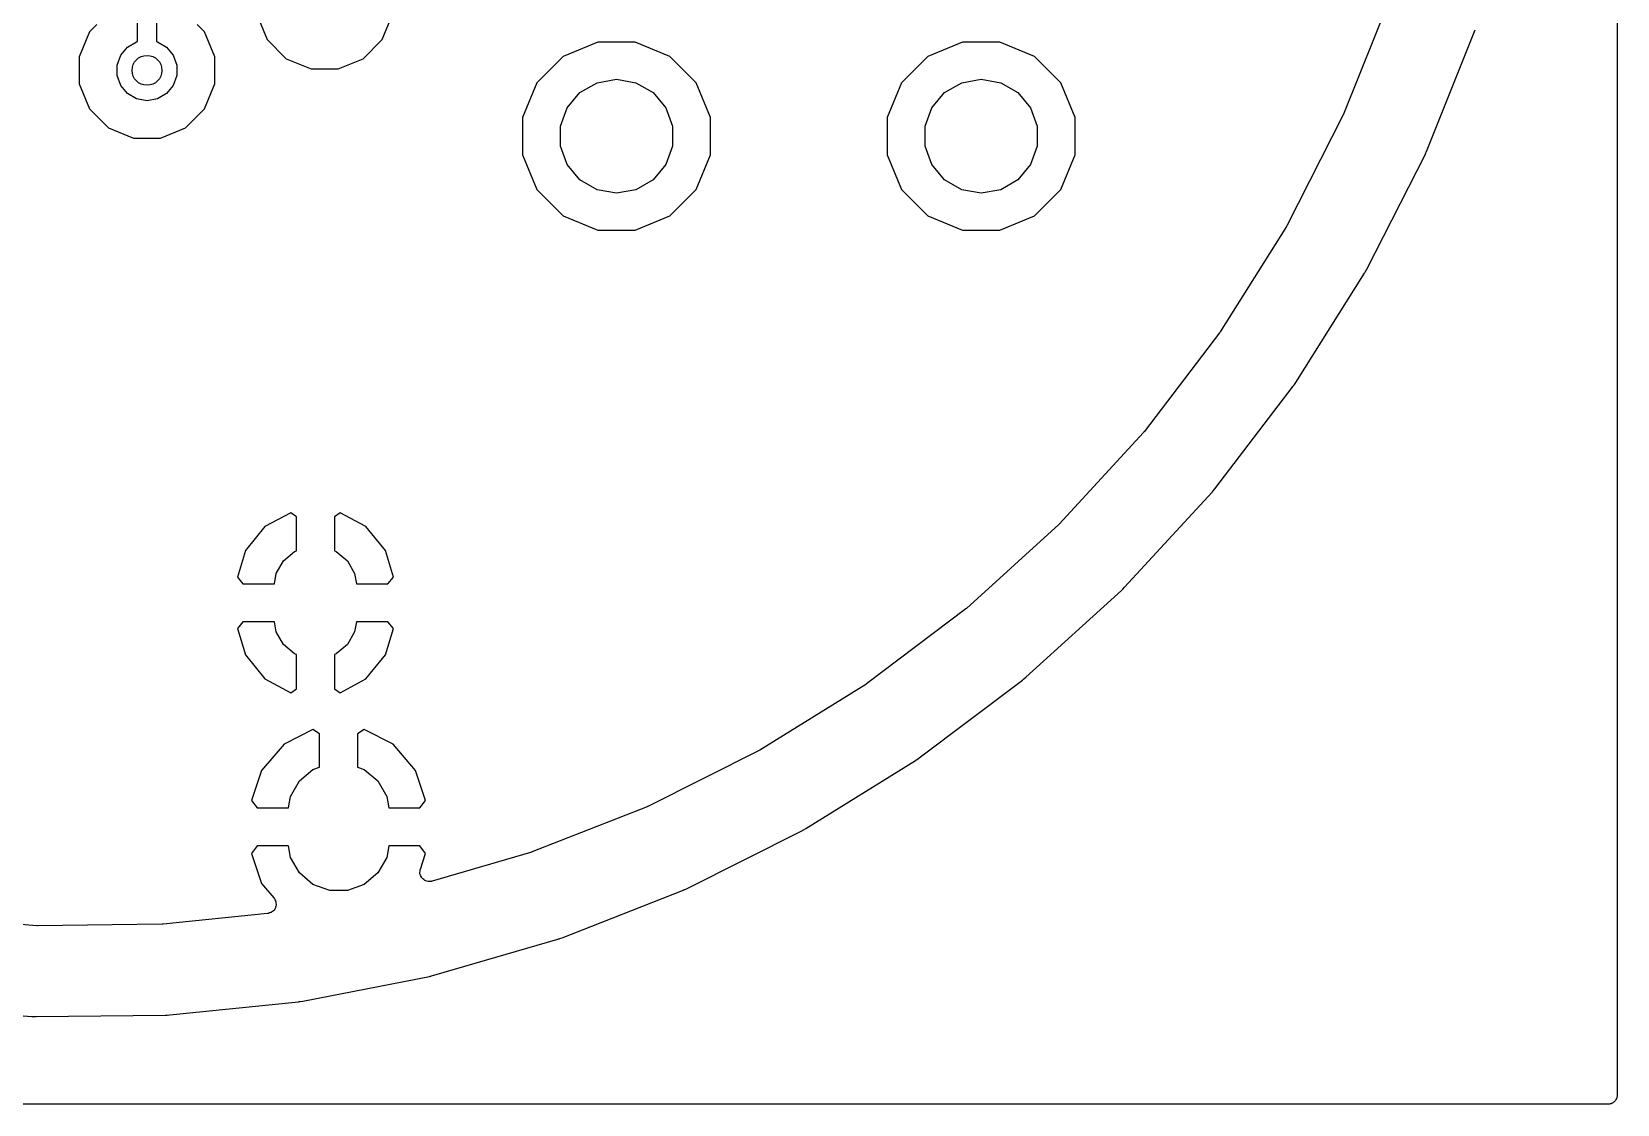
# Model space of a CAD drawing. Extents: x 10 to 287, y -200 to -10.
# Drawn here: x 141.86 to 163.07, y -136.4 to -122.05 of the extents above; entities that cross this region are included whole.
import ezdxf

# ---------------------------------------------------------------- set-up
doc = ezdxf.new("R2010")
doc.units = 0
doc.header["$MEASUREMENT"] = 0
doc.layers.add('BLACK', color=7, linetype='CONTINUOUS')

msp = doc.modelspace()

# ---------------------------------------------------------------- linework, layer by layer
at = {"layer": 'BLACK', "linetype": 'CONTINUOUS'}
for p, q in [((163.068, -79.375), (163.068, -136.271)), ((143.273, -122.179), (143.273, -113.058)), ((143.523, -113.104), (143.523, -122.179)), ((160.025, -121.601), (159.407, -123.148)), ((142.728, -121.949), (142.628, -122.049)), ((144.168, -122.049), (144.068, -121.949)), ((144.866, -121.818), (145.005, -122.152)), ((146.544, -122.152), (146.682, -121.818)), ((142.628, -122.049), (142.49, -122.382)), ((143.137, -122.252), (143.259, -122.181)), ((143.259, -122.181), (143.273, -122.179)), ((143.523, -122.179), (143.537, -122.181)), ((143.537, -122.181), (143.659, -122.252)), ((144.306, -122.382), (144.168, -122.049)), ((145.005, -122.152), (145.26, -122.407)), ((146.289, -122.407), (146.544, -122.152)), ((160.525, -123.628), (161.165, -122.023)), ((142.49, -122.382), (142.49, -122.744)), ((142.998, -122.492), (143.046, -122.36)), ((143.046, -122.36), (143.137, -122.252)), ((143.659, -122.252), (143.75, -122.36)), ((143.75, -122.36), (143.798, -122.492)), ((144.306, -122.744), (144.306, -122.382)), ((148.966, -122.378), (148.613, -122.731)), ((149.429, -122.186), (148.966, -122.378)), ((149.929, -122.186), (149.429, -122.186)), ((150.392, -122.378), (149.929, -122.186)), ((150.745, -122.731), (150.392, -122.378)), ((153.846, -122.378), (153.493, -122.731)), ((154.309, -122.186), (153.846, -122.378)), ((154.809, -122.186), (154.309, -122.186)), ((155.272, -122.378), (154.809, -122.186)), ((155.625, -122.731), (155.272, -122.378)), ((142.998, -122.633), (142.998, -122.492)), ((143.798, -122.492), (143.798, -122.633)), ((145.26, -122.407), (145.594, -122.545)), ((145.594, -122.545), (145.955, -122.545)), ((145.955, -122.545), (146.289, -122.407)), ((142.49, -122.744), (142.628, -123.077)), ((143.046, -122.766), (142.998, -122.633)), ((143.137, -122.874), (143.046, -122.766)), ((143.75, -122.766), (143.659, -122.874)), ((143.798, -122.633), (143.75, -122.766)), ((144.168, -123.077), (144.306, -122.744)), ((148.613, -122.731), (148.421, -123.194)), ((149.189, -122.861), (149.419, -122.728)), ((149.419, -122.728), (149.679, -122.682)), ((149.679, -122.682), (149.939, -122.728)), ((149.939, -122.728), (150.169, -122.861)), ((150.937, -123.194), (150.745, -122.731)), ((153.493, -122.731), (153.301, -123.194)), ((154.069, -122.861), (154.299, -122.728)), ((154.299, -122.728), (154.559, -122.682)), ((154.559, -122.682), (154.819, -122.728)), ((154.819, -122.728), (155.049, -122.861)), ((155.817, -123.194), (155.625, -122.731)), ((143.259, -122.945), (143.137, -122.874)), ((143.398, -122.969), (143.259, -122.945)), ((143.537, -122.945), (143.398, -122.969)), ((143.659, -122.874), (143.537, -122.945)), ((149.019, -123.063), (149.189, -122.861)), ((150.169, -122.861), (150.339, -123.063)), ((153.899, -123.063), (154.069, -122.861)), ((155.049, -122.861), (155.219, -123.063)), ((142.628, -123.077), (142.883, -123.333)), ((143.912, -123.333), (144.166, -123.079)), ((144.166, -123.079), (144.168, -123.077)), ((144.166, -123.079), (144.166, -123.079)), ((148.421, -123.194), (148.421, -123.694)), ((148.929, -123.312), (149.019, -123.063)), ((150.339, -123.063), (150.429, -123.312)), ((150.937, -123.694), (150.937, -123.194)), ((153.301, -123.194), (153.301, -123.694)), ((153.809, -123.312), (153.899, -123.063)), ((155.219, -123.063), (155.309, -123.312)), ((155.817, -123.694), (155.817, -123.194)), ((159.402, -123.159), (158.647, -124.644)), ((159.404, -123.153), (159.402, -123.159)), ((159.407, -123.148), (159.404, -123.153)), ((142.883, -123.333), (143.217, -123.471)), ((143.578, -123.471), (143.912, -123.333)), ((148.929, -123.576), (148.929, -123.312)), ((150.429, -123.312), (150.429, -123.576)), ((153.809, -123.576), (153.809, -123.312)), ((155.309, -123.312), (155.309, -123.576)), ((143.217, -123.471), (143.578, -123.471)), ((149.019, -123.825), (148.929, -123.576)), ((150.429, -123.576), (150.339, -123.825)), ((153.899, -123.825), (153.809, -123.576)), ((155.309, -123.576), (155.219, -123.825)), ((160.506, -123.671), (160.507, -123.667)), ((160.507, -123.667), (160.511, -123.66)), ((160.511, -123.66), (160.525, -123.628)), ((148.421, -123.694), (148.613, -124.157)), ((149.189, -124.027), (149.019, -123.825)), ((150.339, -123.825), (150.169, -124.027)), ((150.745, -124.157), (150.937, -123.694)), ((153.301, -123.694), (153.493, -124.157)), ((154.069, -124.027), (153.899, -123.825)), ((155.219, -123.825), (155.049, -124.027)), ((155.625, -124.157), (155.817, -123.694)), ((159.717, -125.223), (160.5, -123.683)), ((160.5, -123.683), (160.504, -123.674)), ((160.504, -123.674), (160.506, -123.671)), ((149.419, -124.16), (149.189, -124.027)), ((150.169, -124.027), (149.939, -124.16)), ((154.299, -124.16), (154.069, -124.027)), ((155.049, -124.027), (154.819, -124.16)), ((148.613, -124.157), (148.966, -124.51)), ((149.679, -124.206), (149.419, -124.16)), ((149.939, -124.16), (149.679, -124.206)), ((150.392, -124.51), (150.745, -124.157)), ((153.493, -124.157), (153.846, -124.51)), ((154.559, -124.206), (154.299, -124.16)), ((154.819, -124.16), (154.559, -124.206)), ((155.272, -124.51), (155.625, -124.157)), ((148.966, -124.51), (149.429, -124.702)), ((149.929, -124.702), (150.392, -124.51)), ((153.846, -124.51), (154.309, -124.702)), ((154.809, -124.702), (155.272, -124.51)), ((149.429, -124.702), (149.929, -124.702)), ((154.309, -124.702), (154.809, -124.702)), ((158.642, -124.654), (157.755, -126.064)), ((158.644, -124.648), (158.642, -124.654)), ((158.647, -124.644), (158.644, -124.648)), ((158.767, -126.738), (159.687, -125.275)), ((159.687, -125.275), (159.692, -125.266)), ((159.692, -125.266), (159.694, -125.264)), ((159.694, -125.264), (159.696, -125.26)), ((159.696, -125.26), (159.7, -125.253)), ((159.7, -125.253), (159.717, -125.223)), ((157.748, -126.074), (156.737, -127.398)), ((157.751, -126.069), (157.748, -126.074)), ((157.755, -126.064), (157.751, -126.069)), ((157.685, -128.161), (158.733, -126.787)), ((158.733, -126.787), (158.739, -126.779)), ((158.739, -126.779), (158.742, -126.777)), ((158.742, -126.777), (158.743, -126.773)), ((158.743, -126.773), (158.748, -126.767)), ((158.748, -126.767), (158.767, -126.738)), ((156.73, -127.407), (155.603, -128.634)), ((156.733, -127.402), (156.73, -127.407)), ((156.737, -127.398), (156.733, -127.402)), ((156.477, -129.48), (157.646, -128.207)), ((157.646, -128.207), (157.653, -128.199)), ((157.653, -128.199), (157.655, -128.197)), ((157.655, -128.197), (157.657, -128.194)), ((157.657, -128.194), (157.663, -128.188)), ((157.663, -128.188), (157.685, -128.161)), ((145.32, -128.483), (144.976, -128.668)), ((145.397, -128.536), (145.32, -128.483)), ((145.397, -128.994), (145.397, -128.536)), ((145.982, -128.483), (145.905, -128.536)), ((145.905, -128.536), (145.905, -128.994)), ((146.326, -128.668), (145.982, -128.483)), ((144.976, -128.668), (144.714, -128.989)), ((146.588, -128.989), (146.326, -128.668)), ((155.595, -128.642), (154.362, -129.762)), ((155.598, -128.638), (155.595, -128.642)), ((155.603, -128.634), (155.598, -128.638)), ((144.714, -128.989), (144.607, -129.344)), ((145.126, -129.296), (145.223, -129.128)), ((145.223, -129.128), (145.372, -129.003)), ((145.372, -129.003), (145.397, -128.994)), ((145.905, -128.994), (145.93, -129.003)), ((145.93, -129.003), (146.079, -129.128)), ((146.079, -129.128), (146.176, -129.296)), ((146.695, -129.344), (146.588, -128.989)), ((144.607, -129.344), (144.68, -129.433)), ((145.102, -129.433), (145.126, -129.296)), ((146.176, -129.296), (146.2, -129.433)), ((146.622, -129.433), (146.695, -129.344)), ((144.68, -129.433), (145.102, -129.433)), ((146.2, -129.433), (146.622, -129.433)), ((155.156, -130.684), (156.435, -129.522)), ((156.435, -129.522), (156.442, -129.515)), ((156.442, -129.515), (156.445, -129.513)), ((156.445, -129.513), (156.447, -129.51)), ((156.447, -129.51), (156.453, -129.505)), ((156.453, -129.505), (156.477, -129.48)), ((154.353, -129.77), (153.023, -130.774)), ((154.357, -129.766), (154.353, -129.77)), ((154.362, -129.762), (154.357, -129.766)), ((144.68, -129.941), (144.607, -130.03)), ((144.607, -130.03), (144.714, -130.385)), ((145.102, -129.941), (144.68, -129.941)), ((145.126, -130.078), (145.102, -129.941)), ((146.2, -129.941), (146.176, -130.078)), ((146.622, -129.941), (146.2, -129.941)), ((146.588, -130.385), (146.695, -130.03)), ((146.695, -130.03), (146.622, -129.941)), ((145.223, -130.246), (145.126, -130.078)), ((146.176, -130.078), (146.079, -130.246)), ((144.714, -130.385), (144.976, -130.706)), ((145.372, -130.371), (145.223, -130.246)), ((145.397, -130.38), (145.372, -130.371)), ((145.397, -130.838), (145.397, -130.38)), ((145.93, -130.371), (145.905, -130.38)), ((145.905, -130.38), (145.905, -130.838)), ((146.079, -130.246), (145.93, -130.371)), ((146.326, -130.706), (146.588, -130.385)), ((144.976, -130.706), (145.32, -130.891)), ((145.32, -130.891), (145.397, -130.838)), ((145.905, -130.838), (145.982, -130.891)), ((145.982, -130.891), (146.326, -130.706)), ((153.013, -130.78), (151.598, -131.659)), ((153.018, -130.776), (153.013, -130.78)), ((153.023, -130.774), (153.018, -130.776)), ((153.73, -131.763), (155.11, -130.722)), ((155.11, -130.722), (155.117, -130.716)), ((155.117, -130.716), (155.12, -130.714)), ((155.12, -130.714), (155.123, -130.711)), ((155.123, -130.711), (155.129, -130.706)), ((155.129, -130.706), (155.156, -130.684)), ((145.618, -131.385), (145.231, -131.58)), ((145.707, -131.439), (145.618, -131.385)), ((145.707, -131.886), (145.707, -131.439)), ((146.304, -131.385), (146.215, -131.439)), ((146.215, -131.439), (146.215, -131.886)), ((146.691, -131.58), (146.304, -131.385)), ((145.231, -131.58), (144.93, -131.931)), ((146.992, -131.931), (146.691, -131.58)), ((151.588, -131.665), (150.099, -132.412)), ((151.593, -131.661), (151.588, -131.665)), ((151.598, -131.659), (151.593, -131.661)), ((144.93, -131.931), (144.798, -132.332)), ((145.436, -132.071), (145.618, -131.918)), ((145.618, -131.918), (145.707, -131.886)), ((146.215, -131.886), (146.304, -131.918)), ((146.304, -131.918), (146.486, -132.071)), ((147.124, -132.332), (146.992, -131.931)), ((152.213, -132.709), (153.681, -131.797)), ((153.681, -131.797), (153.689, -131.791)), ((153.689, -131.791), (153.692, -131.79)), ((153.692, -131.79), (153.695, -131.787)), ((153.695, -131.787), (153.702, -131.783)), ((153.702, -131.783), (153.73, -131.763)), ((145.317, -132.278), (145.436, -132.071)), ((146.486, -132.071), (146.605, -132.278)), ((144.798, -132.332), (144.872, -132.433)), ((145.29, -132.433), (145.317, -132.278)), ((146.605, -132.278), (146.632, -132.433)), ((147.05, -132.433), (147.124, -132.332)), ((144.872, -132.433), (145.29, -132.433)), ((146.632, -132.433), (147.05, -132.433)), ((150.088, -132.417), (148.537, -133.026)), ((150.093, -132.414), (150.088, -132.417)), ((150.099, -132.412), (150.093, -132.414)), ((150.616, -133.513), (152.16, -132.738)), ((152.16, -132.738), (152.169, -132.733)), ((152.169, -132.733), (152.173, -132.732)), ((152.173, -132.732), (152.175, -132.73)), ((152.175, -132.73), (152.183, -132.726)), ((152.183, -132.726), (152.213, -132.709)), ((144.872, -132.941), (144.798, -133.042)), ((145.29, -132.941), (144.872, -132.941)), ((145.317, -133.096), (145.29, -132.941)), ((146.632, -132.941), (146.605, -133.096)), ((147.05, -132.941), (146.632, -132.941)), ((147.124, -133.042), (147.05, -132.941)), ((144.798, -133.042), (144.93, -133.443)), ((145.436, -133.303), (145.317, -133.096)), ((146.605, -133.096), (146.486, -133.303)), ((147.055, -133.251), (147.124, -133.042)), ((148.527, -133.029), (147.211, -133.413)), ((148.532, -133.027), (148.527, -133.029)), ((148.537, -133.026), (148.532, -133.027)), ((145.618, -133.456), (145.436, -133.303)), ((146.486, -133.303), (146.304, -133.456)), ((147.049, -133.295), (147.051, -133.278)), ((147.05, -133.3), (147.049, -133.295)), ((147.05, -133.305), (147.05, -133.3)), ((147.054, -133.321), (147.05, -133.305)), ((147.051, -133.278), (147.053, -133.261)), ((147.053, -133.261), (147.054, -133.256)), ((147.054, -133.256), (147.055, -133.251)), ((147.058, -133.338), (147.054, -133.321)), ((147.061, -133.342), (147.058, -133.338)), ((147.062, -133.347), (147.061, -133.342)), ((147.072, -133.361), (147.062, -133.347)), ((147.081, -133.375), (147.072, -133.361)), ((147.085, -133.378), (147.081, -133.375)), ((147.088, -133.382), (147.085, -133.378)), ((147.102, -133.392), (147.088, -133.382)), ((147.116, -133.403), (147.102, -133.392)), ((147.121, -133.404), (147.116, -133.403)), ((147.125, -133.407), (147.121, -133.404)), ((147.141, -133.411), (147.125, -133.407)), ((147.158, -133.416), (147.141, -133.411)), ((147.163, -133.416), (147.158, -133.416)), ((147.168, -133.417), (147.163, -133.416)), ((147.185, -133.416), (147.168, -133.417)), ((147.202, -133.415), (147.185, -133.416)), ((147.207, -133.413), (147.202, -133.415)), ((147.211, -133.413), (147.207, -133.413)), ((144.93, -133.443), (145.096, -133.636)), ((145.096, -133.636), (145.098, -133.641)), ((145.842, -133.537), (145.618, -133.456)), ((146.08, -133.537), (145.842, -133.537)), ((146.304, -133.456), (146.08, -133.537)), ((148.953, -134.169), (150.561, -133.537)), ((150.561, -133.537), (150.57, -133.533)), ((150.57, -133.533), (150.574, -133.532)), ((150.574, -133.532), (150.577, -133.53)), ((150.577, -133.53), (150.584, -133.528)), ((150.584, -133.528), (150.616, -133.513)), ((145.012, -133.845), (143.612, -133.989)), ((145.017, -133.844), (145.012, -133.845)), ((145.023, -133.844), (145.017, -133.844)), ((145.038, -133.838), (145.023, -133.844)), ((145.055, -133.833), (145.038, -133.838)), ((145.059, -133.83), (145.055, -133.833)), ((145.064, -133.828), (145.059, -133.83)), ((145.077, -133.817), (145.064, -133.828)), ((145.09, -133.808), (145.077, -133.817)), ((145.093, -133.803), (145.09, -133.808)), ((145.098, -133.8), (145.093, -133.803)), ((145.098, -133.641), (145.102, -133.645)), ((145.106, -133.785), (145.098, -133.8)), ((145.102, -133.645), (145.11, -133.66)), ((145.115, -133.771), (145.106, -133.785)), ((145.11, -133.66), (145.118, -133.674)), ((145.116, -133.766), (145.115, -133.771)), ((145.119, -133.761), (145.116, -133.766)), ((145.118, -133.674), (145.119, -133.68)), ((145.119, -133.68), (145.121, -133.684)), ((145.122, -133.745), (145.119, -133.761)), ((145.121, -133.684), (145.123, -133.701)), ((145.126, -133.728), (145.122, -133.745)), ((145.123, -133.701), (145.126, -133.718)), ((145.126, -133.718), (145.125, -133.723)), ((145.125, -133.723), (145.126, -133.728)), ((141.923, -134.008), (141.352, -133.962)), ((141.928, -134.007), (141.923, -134.008)), ((141.934, -134.008), (141.928, -134.007)), ((143.6, -133.989), (141.934, -134.008)), ((143.606, -133.988), (143.6, -133.989)), ((143.612, -133.989), (143.606, -133.988)), ((147.237, -134.672), (148.896, -134.188)), ((148.896, -134.188), (148.905, -134.185)), ((148.905, -134.185), (148.909, -134.185)), ((148.909, -134.185), (148.912, -134.183)), ((148.912, -134.183), (148.92, -134.181)), ((148.92, -134.181), (148.953, -134.169)), ((145.482, -135.017), (147.179, -134.686)), ((147.179, -134.686), (147.188, -134.684)), ((147.188, -134.684), (147.192, -134.683)), ((147.192, -134.683), (147.195, -134.682)), ((147.195, -134.682), (147.203, -134.681)), ((147.203, -134.681), (147.237, -134.672)), ((140.134, -135.085), (141.856, -135.222)), ((143.704, -135.202), (145.423, -135.026)), ((145.423, -135.026), (145.433, -135.024)), ((145.433, -135.024), (145.437, -135.024)), ((145.437, -135.024), (145.44, -135.023)), ((145.44, -135.023), (145.448, -135.023)), ((145.448, -135.023), (145.482, -135.017)), ((141.856, -135.222), (141.866, -135.223)), ((141.866, -135.223), (141.87, -135.223)), ((141.87, -135.223), (141.873, -135.223)), ((141.873, -135.223), (141.882, -135.224)), ((141.882, -135.224), (141.916, -135.224)), ((141.916, -135.224), (143.644, -135.205)), ((143.644, -135.205), (143.654, -135.204)), ((143.654, -135.204), (143.658, -135.205)), ((143.658, -135.205), (143.661, -135.204)), ((143.661, -135.204), (143.669, -135.204)), ((143.669, -135.204), (143.704, -135.202)), ((162.952, -136.396), (162.941, -136.398)), ((162.963, -136.396), (162.952, -136.396)), ((162.973, -136.392), (162.963, -136.396)), ((162.984, -136.39), (162.973, -136.392)), ((162.994, -136.385), (162.984, -136.39)), ((163.004, -136.381), (162.994, -136.385)), ((163.013, -136.374), (163.004, -136.381)), ((163.023, -136.368), (163.013, -136.374)), ((163.03, -136.36), (163.023, -136.368)), ((163.038, -136.353), (163.03, -136.36)), ((163.044, -136.343), (163.038, -136.353)), ((163.051, -136.334), (163.044, -136.343)), ((163.055, -136.324), (163.051, -136.334)), ((163.06, -136.314), (163.055, -136.324)), ((163.062, -136.303), (163.06, -136.314)), ((163.066, -136.293), (163.062, -136.303)), ((163.068, -136.271), (163.066, -136.282)), ((163.066, -136.282), (163.066, -136.293)), ((162.941, -136.398), (114.935, -136.398))]:
    msp.add_line(p, q, dxfattribs=at)
at = {"layer": 'BLACK'}
msp.add_circle((143.398, -122.563), 0.2, dxfattribs=at)

doc.saveas('drawing.dxf')
